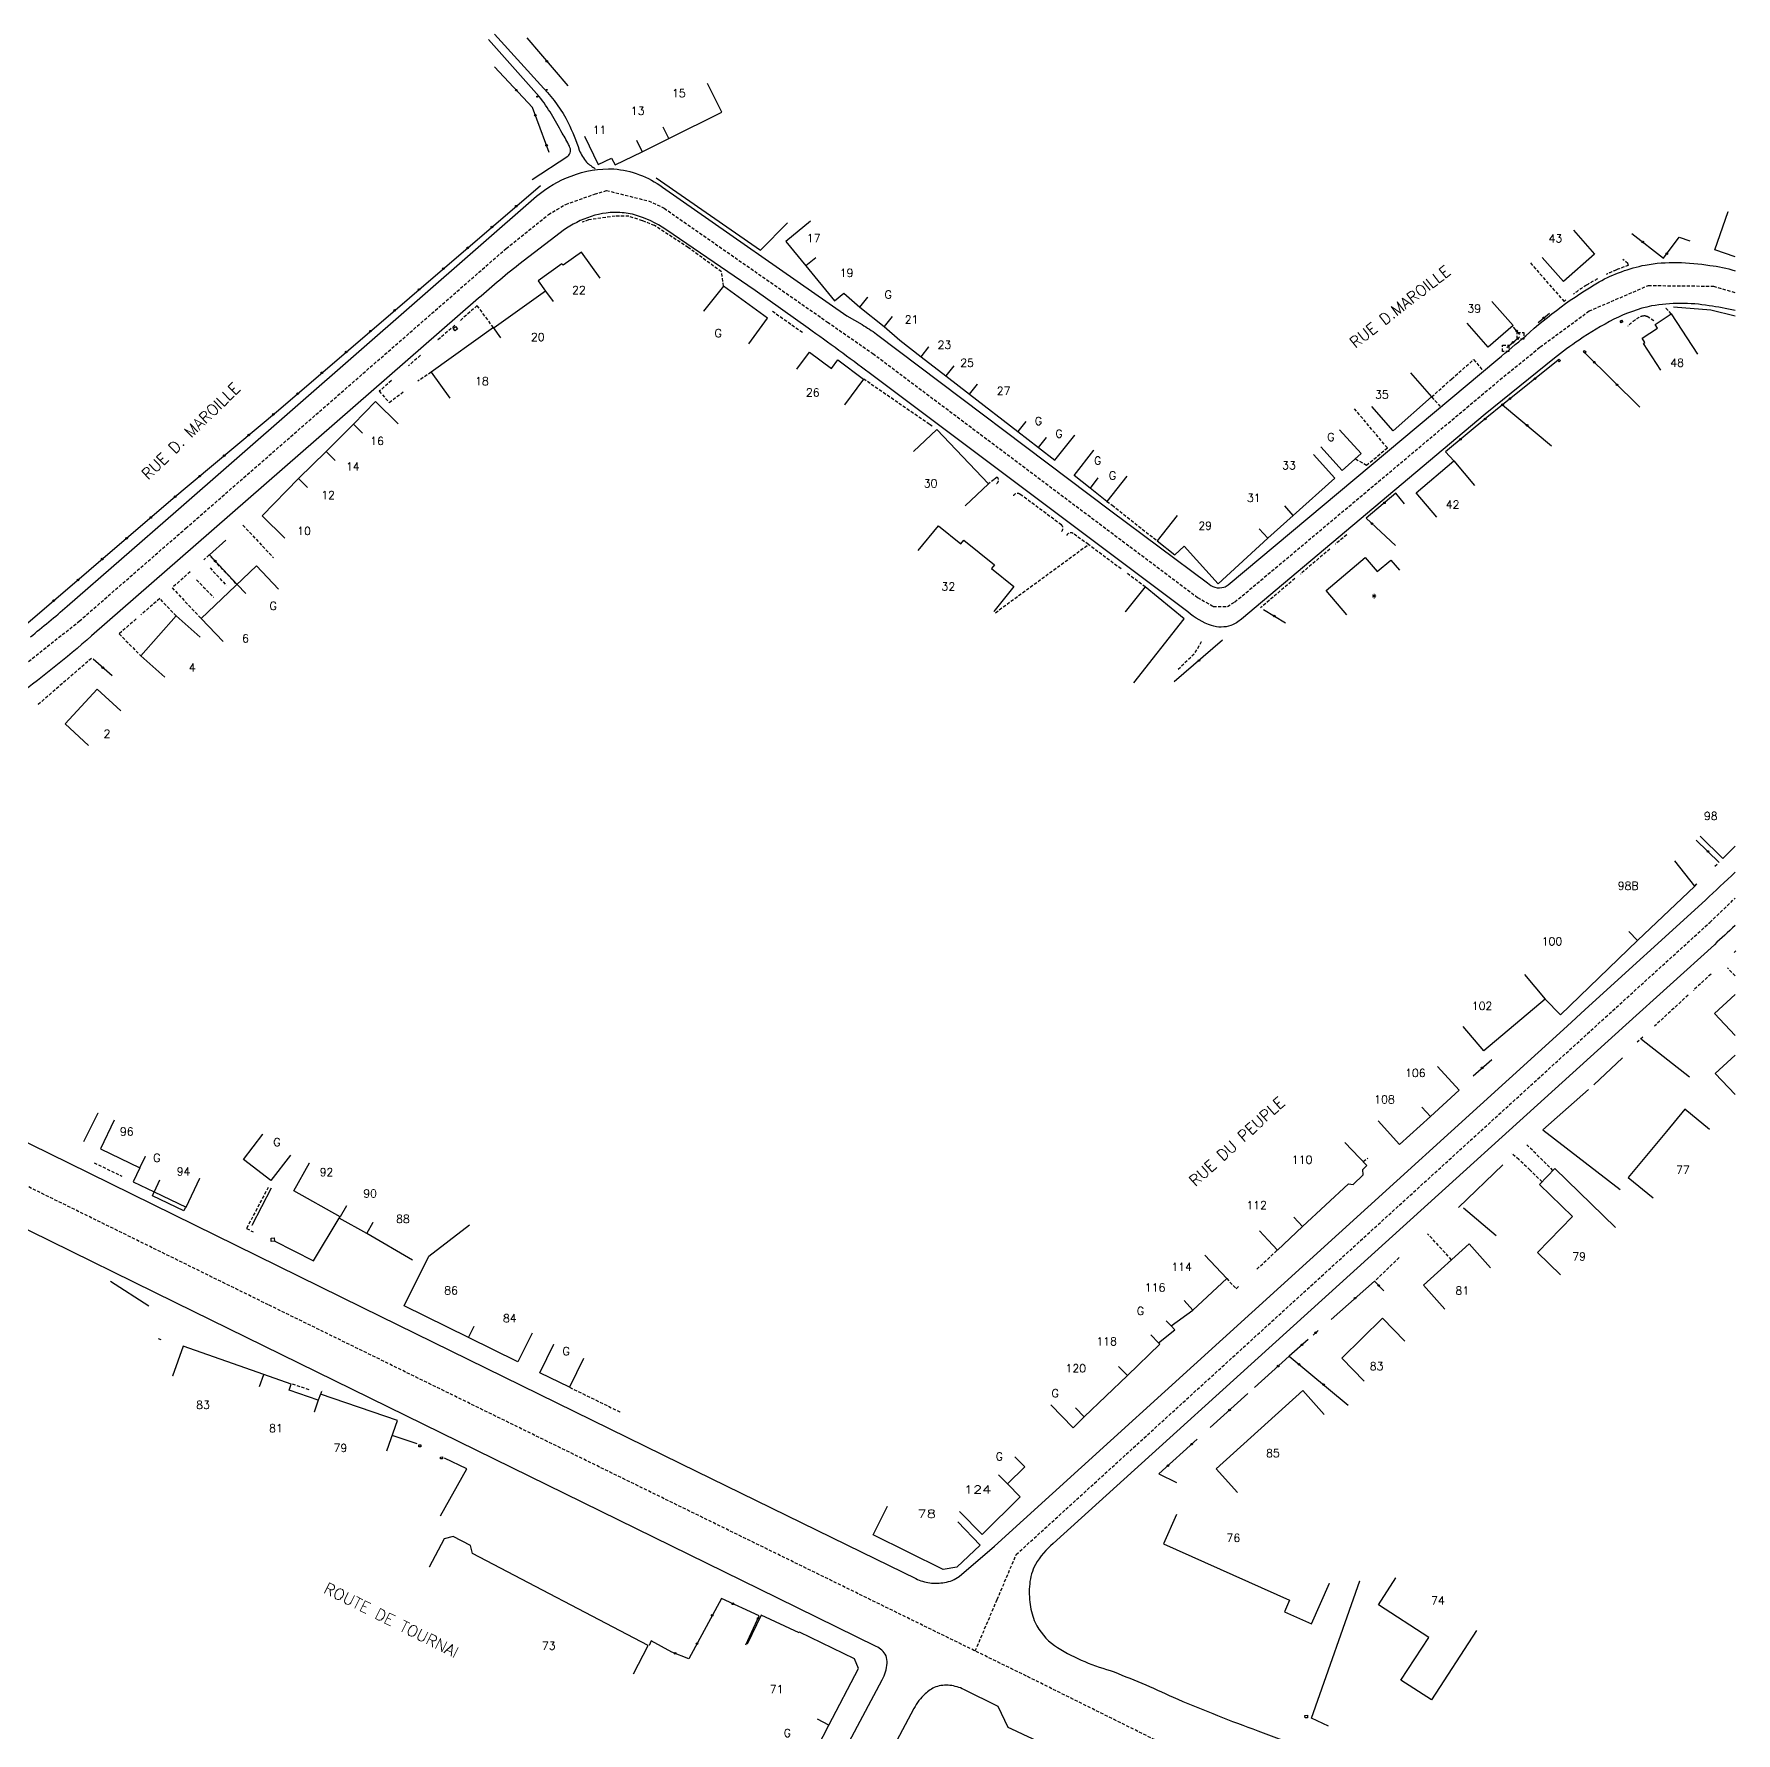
# Model space of a CAD drawing. Header units: millimetres. Extents: x 108999 to 110000, y 127999 to 129001.
# Drawn here: x 109734.2 to 110000.1, y 128439.6 to 128705.2 of the extents above; entities that cross this region are included whole.
import ezdxf
from ezdxf.enums import TextEntityAlignment as Align

# ---------------------------------------------------------------- set-up
doc = ezdxf.new("R2010")
doc.units = ezdxf.units.MM
doc.linetypes.add('DASHED', pattern=[0.75, 0.5, -0.25])
for name, color, linetype in [('W0001', 6, 'DASHED'), ('W0008', 7, 'CONTINUOUS'), ('W0112', 1, 'DASHED'), ('W0310', 3, 'CONTINUOUS'), ('W0322', 7, 'CONTINUOUS'), ('W0989', 7, 'CONTINUOUS'), ('W0991', 7, 'CONTINUOUS'), ('W1102', 7, 'CONTINUOUS')]:
    doc.layers.add(name, color=color, linetype=linetype)
doc.styles.get("Standard").update_dxf_attribs({"font": 'romans.shx', "width": 0.85})

# ---------------------------------------------------------------- blocks, each defined once
blk = doc.blocks.new('OH01')
at = {"layer": 'W0322', "color": 0}
for radius in [0.25, 0.15]:
    blk.add_circle((0, 0), radius, dxfattribs=at)

msp = doc.modelspace()

# ---------------------------------------------------------------- linework, layer by layer
at = {"layer": 'W0001'}
for points in [[(109728.7, 128603.33), (109741.32, 128613.4), (109757.96, 128627.91), (109808.02, 128671.64), (109814.6, 128676.94), (109817.32, 128678.53), (109821.83, 128680.12), (109823.69, 128680.7), (109830.24, 128679.07), (109832.69, 128677.93), (109858.21, 128660.14), (109865.3, 128655.22), (109916.04, 128617.1), (109918.48, 128615.69), (109920.7, 128615.71), (109921.86, 128616.39), (109963.3, 128651.14), (109969.56, 128656.24), (109977.21, 128661.87), (109986.46, 128665.85), (109996.62, 128665.75), (110000, 128664.76)], [(110000, 128409.46), (109961.62, 128421.5), (109912.08, 128437.22), (109889.28, 128448.54), (109770.88, 128506.54), (109695.5, 128543.62), (109600.99, 128594.11), (109519.68, 128638.83), (109519.68, 128638.83)], [(109881.3, 128452.45), (109884.72, 128460.49), (109887.71, 128467.53), (109979.77, 128551.5), (109996.07, 128566.32), (110000, 128570.08)]]:
    msp.add_lwpolyline(points, dxfattribs=at)
at = {"layer": 'W0008'}
for points in [[(109812.07, 128682.42), (109817.62, 128686.04, 0.3857), (109817.88, 128687.6, 0.0423), (109816.74, 128689.66, 0.0463), (109813.18, 128695.4), (109805.24, 128704.27), (109805.24, 128704.27)], [(109806.2, 128705.15), (109813.89, 128696.65, -0.0667), (109817.71, 128691.29, -0.0325), (109819.42, 128687.02, 0.0784), (109820.58, 128685.13, 0.0588), (109821.92, 128684.12), (109821.92, 128684.12)], [(109733.67, 128610.93, 0.01), (109739.41, 128615.72), (109756.4, 128630.51), (109812.76, 128679.79, -0.0897), (109818.19, 128682.96, -0.1072), (109824.83, 128684.06, -0.0731), (109828.82, 128683.17, -0.0618), (109832.45, 128681.24), (109861.22, 128661.13), (109863.62, 128659.75, -0.0163), (109864.77, 128659.01, -0.0145), (109865.88, 128658.25), (109902.5, 128630.66), (109917.57, 128619.36, 0.0881), (109918.74, 128618.68, 0.1411), (109920.15, 128618.72, 0.1042), (109920.83, 128619.05), (109962.96, 128654.35, 0.0001), (109967.3, 128657.97, -0.052), (109978.78, 128666.43, -0.0753), (109985.94, 128669.05, -0.0514), (109990.99, 128669.44, -0.031), (109996.08, 128669, -0.049239), (110000, 128668.15, 0.0085)], [(110000, 128661.96, 0.014427), (109995.95, 128662.69, 0.0823), (109986.97, 128662.66, 0.0673), (109981.09, 128660.57, 0.0325), (109975.64, 128657.31, 0.021), (109971.81, 128654.51), (109963.65, 128647.94), (109960.99, 128645.74), (109922.89, 128613.73, -0.0865), (109921.24, 128612.71, -0.1563), (109918.22, 128612.69, -0.0911), (109914.5, 128614.84), (109864.73, 128652.19, 0.0057), (109855.21, 128659.16), (109846.92, 128665.08), (109832.94, 128674.61, 0.0865), (109828.04, 128676.9, 0.0555), (109825.47, 128677.27, 0.0945), (109820.71, 128676.45, 0.0762), (109816.45, 128674.1), (109810, 128669.13, 0.0153), (109803.27, 128663.48), (109759.52, 128625.3), (109743.24, 128611.09, -0.0235), (109730.81, 128601.17, -0.0219)], [(109853.43, 128422.9), (109866.74, 128447.94, 0.1109), (109867.52, 128450.53, 0.1069), (109867.36, 128451.69, 0.1778), (109865.82, 128453.17), (109850.45, 128460.71), (109756.3, 128506.92), (109710.94, 128529.21, -0.0002), (109699.47, 128534.84, -0.0011), (109689.27, 128539.89, -0.0015), (109678.95, 128545.06, -0.0015), (109671.42, 128548.89, -0.0043), (109658.43, 128555.68, -0.0013), (109645.14, 128562.88, -0.0017), (109638.66, 128566.39), (109600.7, 128587.27), (109562.71, 128608.17), (109559.96, 128606.86), (109554.73, 128609.78, 0.1728), (109553.64, 128609.95, 0.2176), (109552.5, 128609.19), (109551.26, 128606.95), (109551.26, 128606.95)], [(109678.38, 128559.07), (109701.73, 128547.36), (109739.63, 128528.72), (109785.46, 128506.17), (109835.26, 128481.76), (109863.58, 128467.91), (109872.02, 128463.76, 0.0807), (109874.18, 128463.1, 0.0771), (109876.51, 128463.17, 0.1325), (109878.78, 128464.1), (109884.3, 128468.82), (109973.78, 128550.08), (109976.61, 128552.72), (109995.37, 128569.8, 0.006002), (110000, 128574.15, 0.0044)], [(110000, 128565.82, -0.00371), (109996.77, 128562.83), (109982.94, 128550.29), (109893.48, 128469.25, 0.0865), (109890.69, 128465.96, 0.0938), (109889.8, 128462.93, 0.0629), (109889.88, 128459.69, 0.0735), (109890.66, 128456.89, 0.1193), (109893.66, 128453.3, 0.0768), (109902.36, 128449.42, -0.0162), (109912.2, 128445.24, 0.0133), (109924.65, 128440.27, 0.0069), (109937.88, 128435.5, 0.007), (109951.92, 128430.92), (109962.29, 128427.68), (109996.28, 128417.05), (110000, 128415.88)], [(110000, 128403.11), (109960.95, 128415.33), (109944.89, 128420.33), (109940.71, 128421.58), (109937.68, 128419.92, -0.0149), (109926.16, 128423.68, -0.0228), (109886.46, 128440.49), (109884.89, 128443.79), (109879.51, 128446.44, 0.0876), (109877.34, 128447.07, 0.1168), (109875.13, 128446.83, 0.094), (109873.49, 128445.77, 0.0858), (109871.72, 128443.47), (109859.27, 128420.01), (109859.27, 128420.01)]]:
    msp.add_lwpolyline(points, format="xyb", dxfattribs=at)
msp.add_lwpolyline([(109757.87, 128521.72), (109757.63, 128521.22), (109752.75, 128523.6), (109752.99, 128524.22), (109752.99, 128524.22)], dxfattribs=at)
at = {"layer": 'W0112'}
for p, q in [((109814.26, 128696.36), (109814.26, 128696.49)), ((109814.26, 128696.49), (109814.39, 128696.49)), ((109814.39, 128696.36), (109814.26, 128696.36)), ((109814.39, 128696.49), (109814.39, 128696.36)), ((109812.8, 128695.29), (109812.8, 128695.42)), ((109812.8, 128695.42), (109812.93, 128695.42)), ((109812.93, 128695.29), (109812.8, 128695.29)), ((109812.93, 128695.42), (109812.93, 128695.29)), ((109799.71, 128659.11), (109800.07, 128659.46)), ((109800.06, 128658.75), (109799.71, 128659.11)), ((109800.42, 128659.1), (109800.06, 128658.75)), ((109800.07, 128659.46), (109800.42, 128659.1)), ((109982.04, 128660.28), (109982.29, 128660.44)), ((109982.19, 128660.02), (109982.04, 128660.28)), ((109982.45, 128660.18), (109982.19, 128660.02)), ((109982.29, 128660.44), (109982.45, 128660.18)), ((109963.68, 128655.52), (109963.68, 128656.52)), ((109963.68, 128656.52), (109964.68, 128656.52)), ((109964.68, 128656.52), (109964.68, 128655.52)), ((109965.99, 128657.48), (109965.99, 128658.48)), ((109965.99, 128658.48), (109966.99, 128658.48)), ((109966.99, 128657.48), (109965.99, 128657.48)), ((109966.99, 128658.48), (109966.99, 128657.48)), ((109964.68, 128655.52), (109963.68, 128655.52)), ((109972.31, 128654.11), (109972.5, 128654.34)), ((109972.54, 128653.91), (109972.31, 128654.11)), ((109972.5, 128654.34), (109972.73, 128654.15)), ((109972.73, 128654.15), (109972.54, 128653.91)), ((109976.32, 128655.45), (109976.51, 128655.68)), ((109976.55, 128655.25), (109976.32, 128655.45)), ((109976.51, 128655.68), (109976.74, 128655.49)), ((109976.74, 128655.49), (109976.55, 128655.25)), ((109771.27, 128516.97), (109771.77, 128517)), ((109771.3, 128516.47), (109771.27, 128516.97)), ((109771.8, 128516.5), (109771.3, 128516.47)), ((109771.77, 128517), (109771.8, 128516.5)), ((109794.36, 128484.66), (109794.66, 128484.68)), ((109794.38, 128484.36), (109794.36, 128484.66)), ((109794.68, 128484.38), (109794.38, 128484.36)), ((109794.66, 128484.68), (109794.68, 128484.38)), ((109797.75, 128482.76), (109798.05, 128482.78)), ((109797.77, 128482.46), (109797.75, 128482.76)), ((109798.07, 128482.48), (109797.77, 128482.46)), ((109798.05, 128482.78), (109798.07, 128482.48)), ((109932.81, 128442.38), (109933.21, 128442.41)), ((109932.84, 128441.98), (109932.81, 128442.38)), ((109933.23, 128442.01), (109932.84, 128441.98)), ((109933.21, 128442.41), (109933.23, 128442.01))]:
    msp.add_line(p, q, dxfattribs=at)
for points in [[(109841.99, 128665.75), (109841.64, 128668), (109836.46, 128671.78), (109831.2, 128675.21), (109829.3, 128675.97), (109827.2, 128676.66), (109825.05, 128676.7), (109820.88, 128676.1), (109819.86, 128675.73), (109819.86, 128675.73)], [(109968.04, 128669.37), (109973.3, 128663.34), (109973.58, 128663.6), (109973.58, 128663.6)], [(109806.02, 128659.27), (109803.49, 128662.7), (109800.75, 128660.3), (109800.75, 128660.3)], [(109854.3, 128658.48), (109849.6, 128661.8), (109849.6, 128661.8)], [(109990.04, 128661.4), (109989.19, 128662.35), (109989.19, 128662.35)], [(109799.99, 128659.64), (109797.25, 128657.25), (109797.25, 128657.25)], [(109794.62, 128654.95), (109792.74, 128653.29), (109792.74, 128653.29)], [(109952.6, 128648.43), (109955.74, 128651.26), (109959.16, 128654.27), (109960.5, 128652.67), (109960.5, 128652.67)], [(109790.08, 128650.99), (109788.17, 128649.32), (109789.74, 128647.58), (109791.94, 128649.25), (109791.94, 128649.25)], [(109796.28, 128652.28), (109794.23, 128650.92), (109794.23, 128650.92)], [(109874.55, 128643.87), (109874.12, 128644.16), (109863.91, 128651.19), (109863.91, 128651.19)], [(109952.6, 128648.43), (109953.9, 128647), (109953.9, 128647)], [(109940.7, 128638.78), (109942.43, 128637.76), (109945.68, 128640.47), (109940.55, 128646.6), (109940.55, 128646.6)], [(109901.86, 128632.11), (109902.69, 128631.5), (109909.73, 128625.95), (109909.73, 128625.95)], [(109766.88, 128628.38), (109771.68, 128623.28), (109771.68, 128623.28)], [(109884.45, 128614.72), (109898.97, 128625.37), (109898.97, 128625.37)], [(109936.71, 128624.67), (109932.1, 128620.75), (109932.1, 128620.75)], [(109939.34, 128626.9), (109937.57, 128625.41), (109937.57, 128625.41)], [(109765.8, 128619.26), (109761.61, 128623.74), (109760.75, 128622.98), (109760.75, 128622.98)], [(109761.74, 128621.72), (109764.26, 128619.01), (109764.26, 128619.01)], [(109758.65, 128621.12), (109755.82, 128618.6), (109760.34, 128613.81), (109760.34, 128613.81)], [(109759.65, 128619.86), (109762.29, 128617.12), (109762.29, 128617.12)], [(109907.87, 128618.74), (109904.96, 128620.91), (109904.96, 128620.91)], [(109931.25, 128620.05), (109925.86, 128615.48), (109925.86, 128615.48)], [(109756.44, 128614.22), (109753.88, 128616.92), (109750.91, 128614.36), (109750.91, 128614.36)], [(109750.19, 128613.74), (109747.57, 128611.42), (109750.92, 128607.96), (109750.92, 128607.96)], [(109912.99, 128605.87), (109915.68, 128608.49), (109916.69, 128610.28), (109916.69, 128610.28)], [(109743.21, 128607.57), (109734.82, 128600.31), (109734.82, 128600.31)], [(109996.86, 128575.09), (109997.22, 128575.44), (109997.22, 128575.44)], [(109993.7, 128571.96), (109994.06, 128572.33), (109994.06, 128572.33)], [(110000.15, 128561.89), (109999.86, 128561.62), (109999.86, 128561.62)], [(109996.25, 128558.25), (109993.49, 128555.69), (109993.49, 128555.69)], [(110000, 128557.96), (109998.82, 128559.2), (109998.82, 128559.2)], [(109992.67, 128554.96), (109987.42, 128550.1), (109987.42, 128550.1)], [(109985.59, 128548.39), (109984.72, 128547.59), (109984.72, 128547.59)], [(109971.56, 128527.55), (109967.49, 128531.54), (109967.49, 128531.54)], [(109743.63, 128528.76), (109747.96, 128526.65), (109747.96, 128526.65)], [(109941.9, 128528.96), (109942.65, 128529.48), (109942.65, 128529.48)], [(109969.85, 128525.77), (109967.97, 128527.59), (109966.22, 128529.24), (109965.14, 128530.17), (109965.14, 128530.17)], [(109770.83, 128524.91), (109767.44, 128518.47), (109768.46, 128517.96), (109768.46, 128517.96)], [(109955.71, 128513.59), (109951.98, 128517.65), (109951.98, 128517.65)], [(109925.31, 128512.12), (109928.5, 128515.1), (109928.5, 128515.1)], [(109947.53, 128513.93), (109943.72, 128510.23), (109943.72, 128510.23)], [(109920.58, 128510.65), (109922.04, 128509.07), (109922.43, 128509.43), (109922.43, 128509.43)], [(109754.09, 128501.08), (109753.67, 128501.23), (109753.67, 128501.23)], [(109777.23, 128493.26), (109774.47, 128494.2), (109774.47, 128494.2)], [(109779.08, 128492.58), (109779.27, 128493.18), (109779.27, 128493.18)], [(109817.93, 128493.66), (109825.9, 128489.75), (109825.9, 128489.75)]]:
    msp.add_lwpolyline(points, dxfattribs=at)
for points in [[(109979.86, 128667.58, -0.0102), (109981.48, 128668.29, -0.0116), (109983.37, 128669), (109983.27, 128669.28), (109982.46, 128669.93), (109982.46, 128669.93)], [(109974.77, 128664.52, -0.0171), (109976.78, 128665.9, -0.014), (109978.52, 128666.88), (109978.52, 128666.88)], [(109987.32, 128660.32), (109986.27, 128660.98, 0.1566), (109985.73, 128661.09, 0.1423), (109984.43, 128660.5, 0.0212), (109983.25, 128659.52), (109983.25, 128659.52)], [(109884.64, 128634.91, 0.521), (109884.71, 128635.92), (109884.23, 128635.52), (109883.35, 128634.86), (109883.35, 128634.86)], [(109894.76, 128627.39, 0.4643), (109894.76, 128628.43), (109888.3, 128633.23, 0.4196), (109887.26, 128633), (109887.26, 128633)], [(109904.07, 128621.56), (109898.97, 128625.37), (109896.59, 128627.09, 0.4794), (109895.59, 128626.79), (109895.59, 128626.79)]]:
    msp.add_lwpolyline(points, format="xyb", dxfattribs=at)
at = {"layer": 'W0310'}
for points in [[(109831.43, 128682.66), (109847.76, 128671.39), (109851.98, 128675.65), (109851.98, 128675.65)], [(110000, 128661.07), (109996.21, 128661.99), (109990.37, 128662.44), (109990.37, 128662.44)], [(109992.9, 128542.14), (109985.37, 128548.01), (109985.37, 128548.01)], [(109982.43, 128545.15), (109977.93, 128540.95), (109977.93, 128540.95)], [(109977.11, 128540.22), (109969.95, 128533.9), (109982.07, 128524.59), (109982.07, 128524.59)], [(109742.01, 128532.09), (109744.25, 128536.56), (109744.25, 128536.56)], [(109963.74, 128528.43), (109956.78, 128521.78), (109956.78, 128521.78)], [(109771.28, 128524.77), (109768.27, 128518.94), (109768.27, 128518.94)], [(109962.66, 128517.32), (109957.58, 128521.64), (109957.58, 128521.64)], [(109771.76, 128516.53), (109777.89, 128513.41), (109781.94, 128520.11), (109781.94, 128520.11)], [(109752.19, 128506.34), (109746.18, 128510.21), (109746.18, 128510.21)], [(109794.12, 128484.81), (109790.22, 128486.15), (109790.22, 128486.15)], [(109797.74, 128473.58), (109801.88, 128480.9), (109798.35, 128482.61), (109798.35, 128482.61)], [(109936.51, 128440.7), (109933.83, 128441.95), (109941.38, 128463.4), (109941.38, 128463.4)]]:
    msp.add_lwpolyline(points, dxfattribs=at)
at = {"layer": 'W0322'}
for points in [[(109811.26, 128704.54), (109817.65, 128697.06), (109817.65, 128697.06)], [(109814.75, 128686.61), (109812.79, 128691.86), (109812.13, 128693.66), (109806.2, 128700.04), (109806.2, 128700.04)], [(109693.44, 128589.92), (109701.24, 128592.69), (109724.01, 128605.84), (109729.99, 128610.33), (109755.63, 128632.28), (109772.42, 128646.37), (109813.37, 128681.5), (109813.37, 128681.5)], [(109983.88, 128674), (109988.82, 128670.1), (109991.25, 128673.41), (109992.94, 128672.82), (109992.94, 128672.82)], [(109966.37, 128658.17), (109965.38, 128659.35), (109965.38, 128659.35)], [(109969.26, 128660.09), (109971, 128661.52), (109971, 128661.52)], [(109964.36, 128656.16), (109966.34, 128657.84), (109966.34, 128657.84)], [(109972.35, 128654.17), (109963.68, 128647.22), (109961.24, 128645.21), (109954.75, 128639.87), (109956.08, 128638.44), (109956.08, 128638.44)], [(109976.6, 128655.27), (109985.11, 128646.81), (109985.11, 128646.81)], [(109963.68, 128647.22), (109971.35, 128640.81), (109971.35, 128640.81)], [(109948.35, 128631.75), (109947.01, 128633.38), (109942.38, 128629.48), (109946.95, 128625.22), (109946.95, 128625.22)], [(109764.23, 128626.07), (109761.65, 128623.76), (109765.97, 128619.14), (109765.97, 128619.14)], [(109926.35, 128615.19), (109929.78, 128613.14), (109929.78, 128613.14)], [(109919.92, 128610.42), (109912.4, 128603.9), (109912.4, 128603.9)], [(109746.45, 128604.84), (109743.46, 128607.46), (109743.46, 128607.46)], [(109997.53, 128575.7), (109993.95, 128579.19), (109993.95, 128579.19)], [(109959.08, 128542.32), (109961.99, 128544.9), (109961.99, 128544.9)], [(109945.13, 128508.76), (109943.67, 128510.26), (109936.89, 128504.28), (109936.89, 128504.28)], [(109934.88, 128502.53), (109934.07, 128501.81), (109934.07, 128501.81)], [(109933.29, 128501.14), (109930.33, 128498.52), (109924.91, 128493.61), (109924.91, 128493.61)], [(109930.33, 128498.52), (109939.57, 128490.87), (109939.57, 128490.87)], [(109923.89, 128492.7), (109918.01, 128487.37), (109918.01, 128487.37)], [(109915.96, 128485.53), (109909.98, 128480.12), (109912.73, 128478.78), (109912.73, 128478.78)], [(109845.47, 128453.39), (109847.56, 128457.93), (109841.63, 128460.66), (109836.54, 128451.23), (109833.91, 128452.29), (109830.69, 128454.05), (109830.34, 128453.33), (109830.34, 128453.33)]]:
    msp.add_lwpolyline(points, dxfattribs=at)
at = {"layer": 'W1102'}
for points in [[(109820.26, 128689.21), (109822.37, 128684.78), (109824.49, 128685.75), (109825.02, 128684.69), (109829.26, 128686.76), (109833.45, 128688.82), (109841.71, 128692.95), (109839.49, 128697.43), (109839.49, 128697.43)], [(109828.38, 128688.55), (109829.26, 128686.76), (109829.26, 128686.76)], [(109833.45, 128688.82), (109832.56, 128690.61), (109832.56, 128690.61)], [(109855.57, 128675.89), (109851.71, 128672.72), (109854.83, 128668.91), (109859.3, 128663.46), (109860.75, 128664.64), (109863.27, 128662.47), (109867.07, 128659.44), (109869.53, 128657.3), (109872.83, 128654.7), (109876.7, 128651.72), (109880.4, 128648.86), (109887.97, 128643.04), (109891.17, 128640.54), (109893.74, 128638.54), (109896.85, 128642.46), (109896.85, 128642.46)], [(110000, 128670.33), (109996.85, 128671.44), (109998.94, 128677.4), (109998.94, 128677.4)], [(109974.75, 128674.52), (109978.05, 128670.76), (109973.18, 128666.49), (109969.88, 128670.25), (109969.88, 128670.25)], [(109822.68, 128667.01), (109819.77, 128671.07), (109816.89, 128669.01), (109816.72, 128669.26), (109813, 128666.59), (109814.16, 128664.96), (109806.13, 128659.23), (109806.02, 128659.27), (109796.28, 128652.28), (109799.19, 128648.22), (109799.19, 128648.22)], [(109856.37, 128670.18), (109854.83, 128668.91), (109854.83, 128668.91)], [(109814.16, 128664.96), (109815.33, 128663.34), (109815.33, 128663.34)], [(109845.9, 128656.71), (109848.84, 128660.76), (109841.99, 128665.75), (109838.85, 128661.86), (109838.85, 128661.86)], [(109863.27, 128662.47), (109864.52, 128664.04), (109864.52, 128664.04)], [(109962.03, 128663.37), (109965.33, 128659.62), (109961.44, 128656.2), (109958.14, 128659.95), (109958.14, 128659.95)], [(109807.19, 128657.65), (109806.02, 128659.27), (109806.02, 128659.27)], [(109868.31, 128661.01), (109867.07, 128659.44), (109867.07, 128659.44)], [(109988.42, 128652.62), (109985.68, 128656.8), (109985.93, 128656.96), (109985.49, 128657.62), (109987.88, 128659.18), (109987.51, 128659.75), (109990.04, 128661.4), (109994.15, 128655.13), (109994.15, 128655.13)], [(109872.83, 128654.7), (109874.07, 128656.27), (109874.07, 128656.27)], [(109853.43, 128652.76), (109855.42, 128655.43), (109858.84, 128652.89), (109859.84, 128654.23), (109863.85, 128651.23), (109860.87, 128647.22), (109860.87, 128647.22)], [(109877.94, 128653.29), (109876.7, 128651.72), (109876.7, 128651.72)], [(109949.3, 128652.19), (109952.6, 128648.43), (109946.58, 128643.16), (109943.28, 128646.92), (109943.28, 128646.92)], [(109880.4, 128648.86), (109881.64, 128650.43), (109881.64, 128650.43)], [(109773.45, 128626.34), (109769.9, 128629.86), (109775.54, 128635.69), (109779.9, 128639.92), (109784.16, 128644.17), (109787.6, 128647.73), (109791.15, 128644.21), (109791.15, 128644.21)], [(109785.58, 128642.76), (109784.16, 128644.17), (109784.16, 128644.17)], [(109871.65, 128639.93), (109875.27, 128643.37), (109883.35, 128634.86), (109879.73, 128631.42), (109879.73, 128631.42)], [(109889.21, 128644.61), (109887.97, 128643.04), (109887.97, 128643.04)], [(109938.21, 128643.28), (109941.57, 128639.58), (109938.64, 128636.92), (109935.28, 128640.63), (109935.28, 128640.63)], [(109891.17, 128640.54), (109892.41, 128642.11), (109892.41, 128642.11)], [(109779.9, 128639.92), (109781.32, 128638.52), (109781.32, 128638.52)], [(109904.97, 128636.03), (109901.86, 128632.11), (109899.23, 128634.2), (109896.74, 128636.18), (109899.84, 128640.09), (109899.84, 128640.09)], [(109912.83, 128629.88), (109909.74, 128625.95), (109912.48, 128623.78), (109913.96, 128625.09), (109919.26, 128619.22), (109926.99, 128626.35), (109930.99, 128629.92), (109937.48, 128635.74), (109934.13, 128639.44), (109934.13, 128639.44)], [(109953.4, 128629.63), (109950.17, 128633.45), (109956.08, 128638.44), (109959.3, 128634.62), (109959.3, 128634.62)], [(109776.96, 128634.28), (109775.54, 128635.69), (109775.54, 128635.69)], [(109900.47, 128635.77), (109899.23, 128634.2), (109899.23, 128634.2)], [(109930.99, 128629.92), (109929.65, 128631.4), (109929.65, 128631.4)], [(109872.4, 128624.42), (109875.55, 128628.31), (109879.06, 128625.48), (109879.52, 128626.05), (109884.29, 128622.18), (109883.83, 128621.62), (109887.32, 128618.8), (109884.18, 128614.91), (109884.18, 128614.91)], [(109925.65, 128627.84), (109926.99, 128626.35), (109926.99, 128626.35)], [(109763.78, 128610.19), (109760.35, 128613.82), (109769.02, 128622.03), (109772.45, 128618.4), (109772.45, 128618.4)], [(109939.33, 128614.36), (109936.1, 128618.18), (109942.23, 128623.35), (109944.1, 128621.14), (109946.24, 128622.94), (109947.6, 128621.34), (109947.6, 128621.34)], [(109765.97, 128619.14), (109767.34, 128617.69), (109767.34, 128617.69)], [(109906.07, 128603.76), (109913.95, 128613.74), (109907.87, 128618.74), (109904.7, 128614.87), (109904.7, 128614.87)], [(109754.67, 128604.66), (109750.92, 128607.96), (109756.44, 128614.22), (109760.19, 128610.91), (109760.19, 128610.91)], [(109742.78, 128593.96), (109739.11, 128597.35), (109744.12, 128602.77), (109747.79, 128599.37), (109747.79, 128599.37)], [(110000, 128578.22), (109998.12, 128576.31), (109994.55, 128579.8), (109994.55, 128579.8)], [(109970.34, 128554.34), (109972.73, 128551.86), (109984.77, 128563.47), (109993.7, 128571.96), (109990.59, 128575.92), (109990.59, 128575.92)], [(109984.77, 128563.47), (109983.39, 128564.91), (109983.39, 128564.91)], [(109967.1, 128558.15), (109970.34, 128554.34), (109960.77, 128546.22), (109957.53, 128550.03), (109957.53, 128550.03)], [(110000, 128548.65), (109996.8, 128552.08), (110000, 128555.05)], [(110000, 128539.4), (109996.92, 128542.69), (110000, 128545.56)], [(109953.54, 128543.77), (109956.91, 128540.08), (109952.43, 128535.97), (109947.6, 128531.6), (109944.24, 128535.3), (109944.24, 128535.3)], [(109947.57, 128531.59), (109952.4, 128535.98), (109956.9, 128540.09), (109956.9, 128540.09)], [(109951.08, 128537.45), (109952.43, 128535.97), (109952.43, 128535.97)], [(109996, 128533.95), (109992.15, 128537.13), (109989.28, 128533.66), (109983.33, 128526.46), (109987.19, 128523.27), (109987.19, 128523.27)], [(109746.78, 128535.43), (109744.62, 128530.93), (109750.79, 128527.96), (109749.75, 128525.78), (109752.99, 128524.22), (109758, 128521.82), (109760.16, 128526.33), (109760.16, 128526.33)], [(109774.3, 128529.94), (109771.26, 128525.97), (109766.96, 128529.26), (109770, 128533.23), (109770, 128533.23)], [(109927.05, 128516.66), (109928.5, 128515.1), (109932.45, 128518.81), (109939.63, 128525.45), (109940.35, 128525.37), (109941.92, 128526.85), (109941.87, 128527.71), (109942.48, 128528.31), (109939.05, 128531.94), (109939.05, 128531.94)], [(109750.79, 128527.96), (109751.66, 128529.77), (109751.66, 128529.77)], [(109793.37, 128513.53), (109793.37, 128513.53), (109793.37, 128513.53), (109786.23, 128517.71), (109781.94, 128520.11), (109782.05, 128520.29), (109774.83, 128524.39), (109777.3, 128528.74), (109777.3, 128528.74)], [(109753.86, 128526.02), (109752.99, 128524.22), (109752.99, 128524.22)], [(109972.73, 128511.24), (109969.15, 128514.74), (109974.62, 128520.34), (109969.46, 128525.37), (109971.87, 128527.84), (109981.32, 128518.62), (109981.32, 128518.62)], [(109783.05, 128522.03), (109782.05, 128520.29), (109782.05, 128520.29)], [(109786.23, 128517.71), (109787.23, 128519.45), (109787.23, 128519.45)], [(109812.05, 128502.11), (109809.84, 128497.62), (109802.14, 128501.43), (109792.08, 128506.38), (109795.91, 128514.17), (109802.26, 128519.03), (109802.26, 128519.03)], [(109925.69, 128518.13), (109927.05, 128516.66), (109927.05, 128516.66)], [(109932.45, 128518.81), (109931.07, 128520.26), (109931.07, 128520.26)], [(109954.67, 128505.89), (109951.31, 128509.6), (109958.45, 128516.06), (109961.8, 128512.35), (109961.8, 128512.35)], [(109920.58, 128510.65), (109917.18, 128514.31), (109917.18, 128514.31)], [(109893.1, 128490.91), (109896.58, 128487.31), (109898.33, 128489.02), (109905.07, 128495.49), (109910.12, 128500.42), (109909.94, 128500.6), (109912.49, 128502.64), (109911.91, 128503.26), (109915.3, 128505.74), (109920.58, 128510.65), (109920.58, 128510.65)], [(109915.3, 128505.74), (109913.94, 128507.2), (109913.94, 128507.2)], [(109802.14, 128501.43), (109803.03, 128503.23), (109803.03, 128503.23)], [(109911.91, 128503.26), (109911.1, 128504.07), (109911.1, 128504.07)], [(109942.04, 128494.63), (109938.55, 128498.21), (109944.95, 128504.44), (109948.44, 128500.86), (109948.44, 128500.86)], [(109789.39, 128483.74), (109791.02, 128488.46), (109779, 128492.61), (109778.66, 128491.64), (109774.09, 128493.22), (109774.42, 128494.16), (109770.13, 128495.67), (109757.54, 128500.1), (109755.88, 128495.39), (109755.88, 128495.39)], [(109820.11, 128498.15), (109817.93, 128493.66), (109813.26, 128495.92), (109815.44, 128500.42), (109815.44, 128500.42)], [(109908.73, 128501.85), (109909.94, 128500.6), (109909.94, 128500.6)], [(109903.68, 128496.93), (109905.07, 128495.49), (109905.07, 128495.49)], [(109769.48, 128493.78), (109770.13, 128495.67), (109770.13, 128495.67)], [(109778.66, 128491.64), (109778.01, 128489.75), (109778.01, 128489.75)], [(109922.27, 128477.21), (109918.92, 128480.92), (109932.48, 128493.15), (109935.83, 128489.43), (109935.83, 128489.43)], [(109896.94, 128490.46), (109898.33, 128489.02), (109898.33, 128489.02)], [(109878.86, 128474.24), (109882.37, 128470.68), (109888.31, 128476.54), (109886.32, 128478.56), (109889.02, 128481.23), (109887.49, 128482.77), (109887.49, 128482.77)], [(109884.91, 128479.98), (109886.32, 128478.56), (109886.32, 128478.56)], [(109878.6, 128472.61), (109882.04, 128468.98), (109878.43, 128465.57), (109876.3, 128465.21), (109865.37, 128470.58), (109867.57, 128475.07), (109867.57, 128475.07)], [(109912.73, 128473.76), (109910.69, 128469.2), (109930.4, 128460.37), (109929.6, 128458.58), (109933.82, 128456.69), (109936.66, 128463.04), (109936.66, 128463.04)], [(109827.9, 128448.87), (109830.22, 128453.29), (109802.77, 128467.67), (109802.42, 128468.96), (109799.75, 128470.35), (109798.3, 128469.96), (109795.98, 128465.53), (109795.98, 128465.53)], [(109959.62, 128455.67), (109952.56, 128444.8), (109947.81, 128447.88), (109952.15, 128454.56), (109944.29, 128459.67), (109947.01, 128463.86), (109947.01, 128463.86)], [(109845.57, 128426.99), (109850, 128424.68), (109853.21, 128430.72), (109855.72, 128435.59), (109858.44, 128440.85), (109863.05, 128449.7), (109862.44, 128451.21), (109853.83, 128455.39), (109853.79, 128455.3), (109847.86, 128458.04), (109845.67, 128453.54), (109845.67, 128453.54)], [(109858.44, 128440.85), (109856.66, 128441.78), (109856.66, 128441.78)]]:
    msp.add_lwpolyline(points, dxfattribs=at)

# ---------------------------------------------------------------- block references
at = {"layer": 'W0322', "yscale": 0.5, "zscale": 0.5}
for p, xscale, rotation in [((109814.37, 128700.89), 0.5, 310.5279937264275), ((109809.6, 128696.38), 0.5, 132.9270580164665), ((109812.58, 128692.45), 0.5, 110.2233818599346), ((109814.32, 128687.77), 0.5, 110.4376308684206), ((109809.57, 128678.24), 0.5, 40.62729468711901), ((109805.78, 128674.99), 0.5, 40.62729468711901), ((109985.59, 128672.64), 0.5, 321.7780299616303), ((109801.98, 128671.73), 0.5, 40.62729468711901), ((109989.35, 128670.82), 0.5, 53.68925583781893), ((109798.19, 128668.48), 0.5, 40.62729468711901), ((109794.39, 128665.22), 0.5, 40.62729468711901), ((109790.6, 128661.97), 0.5, 40.62729468711901), ((109965.89, 128658.74), 0.5, 130.01687900746), ((109970.11, 128660.79), 0.5, 39.19030221821019), ((109786.8, 128658.71), 0.5, 40.62729468711901), ((109965.32, 128656.98), 0.5, 40.20572774215417), ((109783.01, 128655.45), 0.5, 40.62729468711901), ((109978.02, 128653.86), 0.5, 315.1384246917783), ((109779.21, 128652.2), 0.5, 40.62729468711901), ((109968.74, 128651.28), 0.5, 218.7422827019971), ((109775.42, 128648.94), 0.5, 40.62729468711901), ((109964.84, 128648.15), 0.5, 218.7422827019971), ((109981.57, 128650.33), 0.5, 315.1384246917783), ((109771.62, 128645.7), 0.5, 40.0100122152605), ((109963.68, 128647.22), 0.5, 320.1262044826925), ((109960.97, 128644.99), 0.4999999999999998, 219.4989983006396), ((109967.52, 128644.01), 0.5, 320.1262044826925), ((109767.79, 128642.48), 0.5, 40.0100122152605), ((109957.11, 128641.81), 0.4999999999999998, 219.4989983006396), ((109763.96, 128639.27), 0.5, 40.0100122152605), ((109760.13, 128636.05), 0.5, 40.0100122152605), ((109756.3, 128632.84), 0.5, 40.0100122152605), ((109752.49, 128629.59), 0.5, 40.55432127236647), ((109945.24, 128631.89), 0.4999999999999998, 220.0512799323625), ((109943.3, 128628.63), 0.5, 317.0232523762206), ((109748.7, 128626.34), 0.5, 40.55432127236647), ((109744.9, 128623.09), 0.5, 40.55432127236647), ((109762.54, 128622.81), 0.4999999999999999, 313.0656731135592), ((109741.1, 128619.84), 0.5, 40.55432127236647), ((109737.3, 128616.59), 0.5, 40.55432127236647), ((109928.02, 128614.19), 0.5, 329.1121924253478), ((109744.99, 128606.11), 0.5, 138.7975534824032), ((109916.25, 128607.24), 0.5, 220.9475073615674), ((109995.79, 128577.4), 0.5, 135.6498634438176), ((109960.49, 128543.58), 0.5, 41.44878364968233), ((109940.64, 128507.59), 0.5, 221.4346623099608), ((109944.34, 128509.57), 0.5, 134.3028362958453), ((109934.49, 128502.18), 0.5, 221.5652461831912), ((109932.34, 128500.3), 0.5, 221.4448818336444), ((109928.62, 128496.97), 0.5, 222.2309893894366), ((109931.87, 128497.25), 0.5, 320.3875486837758), ((109935.72, 128494.06), 0.5, 320.3875486837758), ((109921.03, 128490.1), 0.5, 222.199784475978), ((109915.12, 128484.77), 0.5, 222.1245463160121), ((109911.41, 128481.42), 0.5, 222.1245463160121), ((109843.43, 128459.83), 0.5, 155.2292064770541), ((109840.19, 128458.01), 0.5, 241.6478149871098), ((109847.38, 128457.52), 0.5, 65.22958193841376), ((109834.41, 128452.09), 0.5, 158.0199566364302), ((109837.82, 128453.61), 0.5, 241.6478149871098)]:
    msp.add_blockref('OH01', p, dxfattribs=dict(at, xscale=xscale, rotation=rotation))

# ---------------------------------------------------------------- texts
at = {"layer": 'W0989'}
for s, rotation, p in [('RUE D.MAROILLE', 38.0116, (109947.66, 128662.53)), ('RUE D. MAROILLE', 44.4384, (109758.74, 128643.1)), ('RUE DU PEUPLE', 42.5707, (109922.18, 128532.08))]:
    msp.add_text(s, height=1.75, rotation=rotation, dxfattribs=at).set_placement(p, align=Align.MIDDLE)
at = {"layer": 'W0989', "width": 0.903366}
msp.add_text('ROUTE DE TOURNAI', height=1.75, rotation=333.4349, dxfattribs=at).set_placement((109779.34, 128461.65), (109800.01, 128451.31), align=Align.FIT)
at = {"layer": 'W0991'}
for s, p in [('15', (109834.99, 128695.91)), ('13', (109828.56, 128693.15)), ('11', (109822.59, 128690.17)), ('17', (109856.06, 128673.27)), ('43', (109971.94, 128673.22)), ('19', (109861.19, 128667.82)), ('22', (109819.38, 128665.14)), ('G', (109867.7, 128664.43)), ('39', (109959.26, 128662.24)), ('G', (109841.14, 128658.4)), ('21', (109871.35, 128660.54)), ('20', (109812.95, 128657.8)), ('23', (109876.48, 128656.58)), ('25', (109880.03, 128653.77)), ('48', (109990.95, 128653.79)), ('18', (109804.22, 128650.91)), ('26', (109855.91, 128649.13)), ('27', (109885.73, 128649.39)), ('35', (109944.83, 128648.81)), ('G', (109891.17, 128644.67)), ('G', (109894.39, 128642.69)), ('16', (109787.84, 128641.55)), ('G', (109936.86, 128642.17)), ('14', (109784.05, 128637.56)), ('G', (109900.42, 128638.48)), ('33', (109930.31, 128637.74)), ('30', (109874.32, 128634.92)), ('G', (109902.74, 128636.16)), ('12', (109780.19, 128633.09)), ('31', (109924.82, 128632.67)), ('42', (109955.88, 128631.61)), ('10', (109776.43, 128627.49)), ('29', (109917.22, 128628.31)), ('32', (109877.09, 128618.81)), ('G', (109771.61, 128615.78)), ('*', (109943.62, 128617.04)), ('6', (109767.28, 128610.69)), ('4', (109758.97, 128606.14)), ('2', (109745.65, 128595.81)), ('98', (109996.22, 128582.95)), ('98B', (109983.3, 128572.03)), ('100', (109971.4, 128563.35)), ('102', (109960.48, 128553.27)), ('106', (109950.06, 128542.78)), ('108', (109945.23, 128538.65)), ('96', (109748.73, 128533.63)), ('G', (109772.19, 128531.97)), ('G', (109753.43, 128529.52)), ('110', (109932.37, 128529.23)), ('94', (109757.6, 128527.4)), ('92', (109779.94, 128527.29)), ('77', (109991.85, 128527.63)), ('90', (109786.76, 128523.95)), ('112', (109925.25, 128522.12)), ('88', (109791.88, 128519.97)), ('114', (109913.54, 128512.47)), ('79', (109975.65, 128514.12)), ('86', (109799.4, 128508.8)), ('116', (109909.4, 128509.26)), ('81', (109957.4, 128508.77)), ('84', (109808.58, 128504.44)), ('G', (109907.11, 128505.59)), ('G', (109817.38, 128499.31)), ('118', (109901.82, 128500.84)), ('120', (109897, 128496.63)), ('83', (109944, 128496.97)), ('83', (109760.65, 128490.91)), ('G', (109893.79, 128492.73)), ('81', (109772.04, 128487.27)), ('79', (109782.11, 128484.18)), ('G', (109885.06, 128482.86)), ('85', (109927.8, 128483.37)), ('76', (109921.62, 128470.13)), ('74', (109953.58, 128460.34)), ('73', (109814.66, 128453.28)), ('71', (109850.26, 128446.48)), ('G', (109851.94, 128439.63))]:
    msp.add_text(s, height=1.25, dxfattribs=at).set_placement(p, align=Align.MIDDLE)
for s, width, p, p2 in [('124', 1.255163, (109879.5, 128477.04), (109883.83, 128477.04)), ('78', 1.311717, (109872.27, 128473.26), (109875.16, 128473.26))]:
    msp.add_text(s, height=1.25, dxfattribs=dict(at, width=width)).set_placement(p, p2, align=Align.FIT)

doc.saveas('drawing.dxf')
